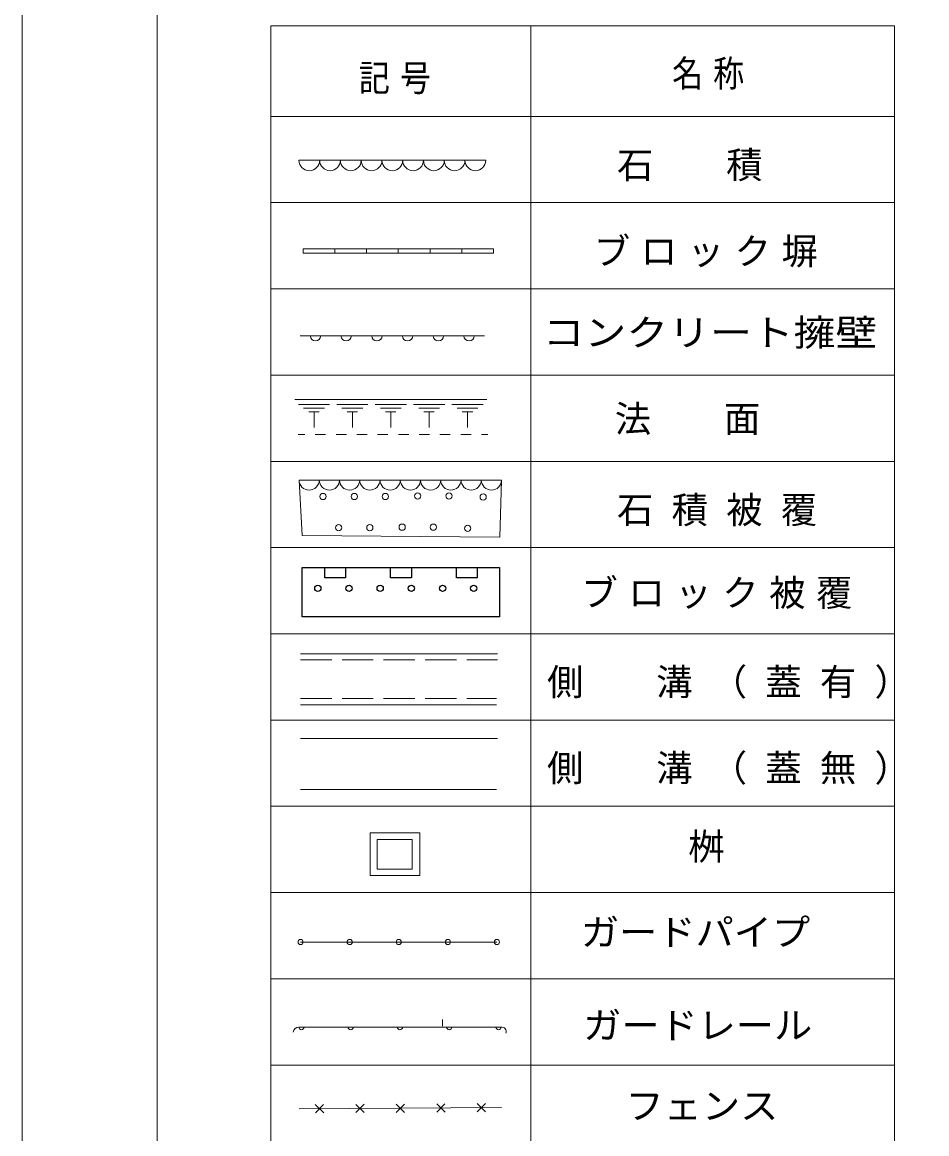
# Model space of a CAD drawing. Units: millimetres, scale not verified. Extents: x -205250 to 205250, y -143500 to 143500.
# Drawn here: x -205250 to -161729, y -88345 to -34855 of the extents above; entities that cross this region are included whole.
import ezdxf
from ezdxf.enums import TextEntityAlignment as Align

# ---------------------------------------------------------------- set-up
doc = ezdxf.new("R2010")
doc.units = ezdxf.units.MM
doc.header["$LTSCALE"] = 500
doc.linetypes.add('USER1', pattern=[4, 3, -1])
doc.layers.add('0-1_現況図面', color=7, linetype='Continuous', lineweight=13)
doc.styles.add('ＭＳ ゴシック', font='')
doc.styles.get('ＭＳ ゴシック').set_extended_font_data('MS Gothic')

msp = doc.modelspace()

# ---------------------------------------------------------------- linework, layer by layer
at = {"layer": '0-1_現況図面'}
for p, q in [((-198750, 137000), (-198750, -137000)), ((-193285.9, -35036.2), (-193285.9, -93336.2)), ((-180785.9, -35027.7), (-180785.9, -93336.2)), ((-193285.9, -39386.2), (-163285.9, -39386.2)), ((-191937, -41500.5), (-182948.9, -41500.5)), ((-193285.9, -43536.2), (-163285.9, -43536.2)), ((-193285.9, -47686.2), (-163285.9, -47686.2)), ((-191879.7, -49939.1), (-183012.1, -49939.1)), ((-190890.7, -49939.1), (-191390.7, -49939.1)), ((-189412.8, -49939.1), (-189912.8, -49939.1)), ((-187934.9, -49939.1), (-188434.9, -49939.1)), ((-186456.9, -49939.1), (-186956.9, -49939.1)), ((-184979, -49939.1), (-185479, -49939.1)), ((-183501.1, -49939.1), (-184001.1, -49939.1)), ((-193285.9, -51836.2), (-163285.9, -51836.2)), ((-192134.8, -53006.2), (-182903.4, -53006.2)), ((-191961.6, -53256.2), (-190461.6, -53256.2)), ((-191711.6, -53431.2), (-190711.6, -53431.2)), ((-190115.3, -53256.2), (-188615.3, -53256.2)), ((-189865.3, -53431.2), (-188865.3, -53431.2)), ((-188269.1, -53256.2), (-186769.1, -53256.2)), ((-188019.1, -53431.2), (-187019.1, -53431.2)), ((-186422.8, -53256.2), (-184922.8, -53256.2)), ((-186172.8, -53431.2), (-185172.8, -53431.2)), ((-184576.5, -53256.2), (-183076.5, -53256.2)), ((-184326.5, -53431.2), (-183326.5, -53431.2)), ((-191461.6, -53606.2), (-190961.6, -53606.2)), ((-191211.6, -53606.2), (-191211.6, -54356.2)), ((-189615.3, -53606.2), (-189115.3, -53606.2)), ((-189365.3, -53606.2), (-189365.3, -54356.2)), ((-187769.1, -53606.2), (-187269.1, -53606.2)), ((-187519.1, -53606.2), (-187519.1, -54356.2)), ((-185922.8, -53606.2), (-185422.8, -53606.2)), ((-185672.8, -53606.2), (-185672.8, -54356.2)), ((-184076.5, -53606.2), (-183576.5, -53606.2)), ((-183826.5, -53606.2), (-183826.5, -54356.2)), ((-191965.8, -54686.8), (-191652.9, -54686.8)), ((-191152.9, -54686.8), (-190652.9, -54686.8)), ((-190152.9, -54686.8), (-189652.9, -54686.8)), ((-189152.9, -54686.8), (-188652.9, -54686.8)), ((-188152.9, -54686.8), (-187652.9, -54686.8)), ((-187152.9, -54686.8), (-186652.9, -54686.8)), ((-186152.9, -54686.8), (-185652.9, -54686.8)), ((-185152.9, -54686.8), (-184652.9, -54686.8)), ((-184152.9, -54686.8), (-183652.9, -54686.8)), ((-183152.9, -54686.8), (-182839.9, -54686.8)), ((-193285.9, -55986.2), (-163285.9, -55986.2)), ((-191784, -59561.9), (-191932.8, -56884.1)), ((-191932.8, -56884.1), (-182188.4, -56884.1)), ((-182188.4, -56884.1), (-182262.8, -59636.3)), ((-191784, -59561.9), (-182262.8, -59636.3)), ((-193285.9, -60136.2), (-163285.9, -60136.2)), ((-193285.9, -64286.2), (-163285.9, -64286.2)), ((-191860.1, -65243), (-182382.1, -65243)), ((-191860.1, -67695.7), (-182423.6, -67695.7)), ((-193285.9, -68436.2), (-163285.9, -68436.2)), ((-191860.1, -69328.4), (-182382.1, -69328.4)), ((-191860.1, -71781.1), (-182423.6, -71781.1)), ((-193285.9, -72586.2), (-163285.9, -72586.2)), ((-193285.9, -76736.2), (-163285.9, -76736.2)), ((-193285.9, -80886.2), (-163285.9, -80886.2)), ((-185032, -83165.4), (-185032, -82853.5)), ((-191693.2, -83210.9), (-191943.2, -83210.9)), ((-191818.2, -83210.9), (-182334.2, -83210.9)), ((-189322.2, -83210.9), (-189572.2, -83210.9)), ((-186951.2, -83210.9), (-187201.2, -83210.9)), ((-184580.2, -83210.9), (-184830.2, -83210.9)), ((-182209.2, -83210.9), (-182459.2, -83210.9)), ((-193285.9, -85036.2), (-163285.9, -85036.2)), ((-191919.9, -87146.3), (-182187.9, -87084.3)), ((-190745.4, -87338.9), (-191148, -86941.4)), ((-191145.4, -87341.4), (-190748, -86938.9)), ((-188799, -87326.5), (-189201.6, -86929)), ((-189199, -87329), (-188801.6, -86926.5)), ((-186852.6, -87314.1), (-187255.2, -86916.6)), ((-187252.6, -87316.6), (-186855.2, -86914.1)), ((-184906.2, -87301.7), (-185308.8, -86904.2)), ((-185306.2, -87304.2), (-184908.8, -86901.7)), ((-182959.8, -87289.3), (-183362.4, -86891.8)), ((-183359.8, -87291.8), (-182962.4, -86889.3))]:
    msp.add_line(p, q, dxfattribs=at)
at = {"layer": '0-1_現況図面', "lineweight": 25}
for p, q in [((-191776.4, -61093.9), (-182279.1, -61093.9)), ((-191776.4, -63468.2), (-191776.4, -61093.9)), ((-182279.1, -61093.9), (-182279.1, -63468.2)), ((-182279.1, -63468.2), (-191776.4, -63468.2))]:
    msp.add_line(p, q, dxfattribs=at)
at = {"layer": '0-1_現況図面', "linetype": 'USER1'}
for p, q in [((-191860.1, -65543), (-182382.1, -65543)), ((-191860.1, -67395.7), (-182423.6, -67395.7))]:
    msp.add_line(p, q, dxfattribs=at)
at = {"layer": '0-1_現況図面', "lineweight": 18}
msp.add_line((-191856.6, -79118.5), (-182409.7, -79118.5), dxfattribs=at)
at = {"layer": '0-1_現況図面'}
for points in [[(-205250, -143500), (205250, -143500), (205250, 143500), (-205250, 143500)], [(-191733, -45761.7), (-190207.3, -45761.7), (-190207.3, -45961.7), (-191733, -45961.7)], [(-190207.3, -45761.7), (-188681.6, -45761.7), (-188681.6, -45961.7), (-190207.3, -45961.7)], [(-188681.6, -45761.7), (-187156, -45761.7), (-187156, -45961.7), (-188681.6, -45961.7)], [(-187156, -45761.7), (-185630.3, -45761.7), (-185630.3, -45961.7), (-187156, -45961.7)], [(-185630.3, -45761.7), (-184104.7, -45761.7), (-184104.7, -45961.7), (-185630.3, -45961.7)], [(-184104.7, -45761.7), (-182579, -45761.7), (-182579, -45961.7), (-184104.7, -45961.7)], [(-188507.6, -73864.9), (-186121.9, -73864.9), (-186121.9, -75909.7), (-188507.6, -75909.7)], [(-188165.5, -74187.4), (-186495.6, -74187.4), (-186495.6, -75618.8), (-188165.5, -75618.8)]]:
    msp.add_lwpolyline(points, close=True, dxfattribs=at)
msp.add_lwpolyline([(-193285.9, -35036.2), (-163285.9, -35036.2), (-163285.9, -93336.2)], dxfattribs=at)
at = {"layer": '0-1_現況図面', "lineweight": 25}
for points in [[(-190693.5, -61093.9), (-189693.5, -61093.9), (-189693.5, -61593.9), (-190693.5, -61593.9)], [(-187527.8, -61093.9), (-186527.8, -61093.9), (-186527.8, -61593.9), (-187527.8, -61593.9)], [(-184362, -61093.9), (-183362, -61093.9), (-183362, -61593.9), (-184362, -61593.9)]]:
    msp.add_lwpolyline(points, close=True, dxfattribs=at)
at = {"layer": '0-1_現況図面'}
for centre in [(-190776, -57678.2), (-189276, -57678.2), (-187776, -57678.2), (-186220, -57653.9), (-184720, -57653.9), (-183071.5, -57705.8), (-190026, -59178.2), (-188526, -59178.2), (-186970, -59153.9), (-185470, -59153.9), (-183821.5, -59205.8)]:
    msp.add_circle(centre, 150, dxfattribs=at)
at = {"layer": '0-1_現況図面', "lineweight": 25}
for centre in [(-191026.4, -62093.9), (-189526.4, -62093.9), (-188026.4, -62093.9), (-186526.4, -62093.9), (-185026.4, -62093.9), (-183526.4, -62093.9)]:
    msp.add_circle(centre, 150, dxfattribs=at)
at = {"layer": '0-1_現況図面', "lineweight": 18}
for centre in [(-191856.6, -79118.5), (-189494.9, -79118.5), (-187133.1, -79118.5), (-184771.4, -79118.5), (-182409.7, -79118.5)]:
    msp.add_circle(centre, 125, dxfattribs=at)
at = {"layer": '0-1_現況図面'}
for centre, radius, start, end in [((-191437.7, -41500.5), 499.3, 180, 0), ((-190439, -41500.5), 499.3, 180, 0), ((-189440.3, -41500.5), 499.3, 180, 0), ((-188441.7, -41500.5), 499.3, 180, 0), ((-187443, -41500.5), 499.3, 180, 0), ((-186444.3, -41500.5), 499.3, 180, 0), ((-185445.6, -41500.5), 499.3, 180, 0), ((-184446.9, -41500.5), 499.3, 180, 0), ((-183448.3, -41500.5), 499.3, 180, 0), ((-191140.7, -49939.1), 250, 180, 0), ((-189662.8, -49939.1), 250, 180, 0), ((-188184.9, -49939.1), 250, 180, 0), ((-186706.9, -49939.1), 250, 180, 0), ((-185229, -49939.1), 250, 180, 0), ((-183751.1, -49939.1), 250, 180, 0), ((-191445.6, -56884.1), 487.2, 180, 0), ((-190471.1, -56884.1), 487.2, 180, 0), ((-189496.7, -56884.1), 487.2, 180, 0), ((-188522.2, -56884.1), 487.2, 180, 0), ((-187547.8, -56884.1), 487.2, 180, 0), ((-186573.4, -56884.1), 487.2, 180, 0), ((-185598.9, -56884.1), 487.2, 180, 0), ((-184624.5, -56884.1), 487.2, 180, 0), ((-183650.1, -56884.1), 487.2, 180, 0), ((-182675.6, -56884.1), 487.2, 180, 0), ((-191934.8, -83494), 283.2, 91.6967, 173.08589), ((-191818.2, -83210.9), 125, 180, 0), ((-189447.2, -83210.9), 125, 180, 0), ((-187076.2, -83210.9), 125, 180, 0), ((-184705.2, -83210.9), 125, 180, 0), ((-182334.2, -83210.9), 125, 180, 0), ((-182175.5, -83415.8), 207.7, 334.03076, 99.3362)]:
    msp.add_arc(centre, radius, start, end, dxfattribs=at)

# ---------------------------------------------------------------- texts
at = {"layer": '0-1_現況図面', "style": 'ＭＳ ゴシック'}
for s, width, p in [('コンクリート擁壁', 1.15, (-180209.3, -50812.6)), ('ガードパイプ', 1.05, (-178365.7, -79671.2)), ('ガードレール', 1.05, (-178264, -84153)), ('フェンス', 1.05, (-176220.2, -88027.2))]:
    msp.add_text(s, height=1283, dxfattribs=dict(at, width=width)).set_placement(p, align=Align.BOTTOM_LEFT)
for s, p in [('法\u3000\u3000面', (-176738, -54962.6)), ('桝', (-173209.6, -75543.8))]:
    msp.add_text(s, height=1283, dxfattribs=at).set_placement(p, align=Align.BOTTOM_LEFT)
at = {"layer": '0-1_現況図面', "char_height": 1283, "attachment_point": 7, "style": 'ＭＳ ゴシック'}
for s, insert in [('\\T1.33;\\W0.85;記号', (-189051.3, -38320.4)), ('\\T1.33;\\W0.85;名称', (-173981.1, -38103.5)), ('\\T1.5;石\u3000積', (-176629.9, -42512.6)), ('\\T1.29;ブロック塀', (-177747.9, -46662.6)), ('\\T1.5;石積被覆', (-176629.9, -59112.6)), ('\\T1.29;ブロック被覆', (-178344.7, -63095.4)), ('\\T1.5;側\u3000溝（蓋有）', (-179997.3, -67412.6)), ('\\T1.5;側\u3000溝（蓋無）', (-179997.3, -71551.4))]:
    msp.add_mtext(s, dxfattribs=dict(at, insert=insert))

doc.saveas('drawing.dxf')
